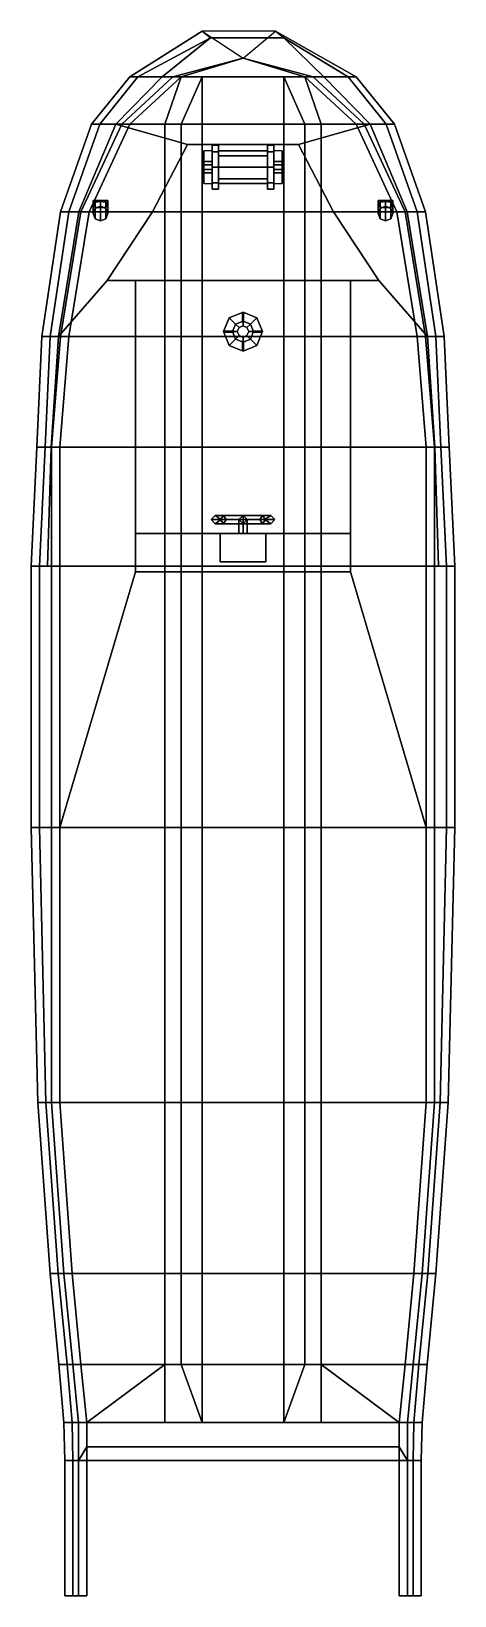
# Model space of a CAD drawing. Extents: x -2.6 to 2.6, y -9.5 to 9.8.
import ezdxf

# ---------------------------------------------------------------- set-up
doc = ezdxf.new("R2010")
doc.units = 0
doc.layers.get('0').update_dxf_attribs({"linetype": 'CONTINUOUS'})
doc.layers.add('SIDES', color=3, linetype='CONTINUOUS')

msp = doc.modelspace()

# ---------------------------------------------------------------- linework, layer by layer
for points in [[(0, 9.44, 0.67), (-0.76, 9.21), (-0.76, 9.21), (-0.86, 9.21, 0.66)], [(0, 9.44, 0.67), (0.76, 9.21), (-0.76, 9.21), (0, 9.44, 0.67)], [(0.76, 9.21), (0.76, 9.21), (0, 9.44, 0.67), (0.86, 9.21, 0.66)], [(-0.76, 9.21), (-1.39, 8.63), (-1.49, 8.63, 0.63), (-0.86, 9.21, 0.66)], [(-0.96, 8.63, -0.29), (-1.39, 8.63), (-0.76, 9.21)], [(-0.96, 8.63, -0.29), (-0.76, 9.21), (-0.5, 9.21), (-0.76, 8.63, -0.29)], [(-0.5, 9.21), (-0.5, 8.63), (-0.76, 8.63, -0.29), (-0.5, 9.21)], [(-0.5, 9.21), (0.5, 9.21), (0.5, 8.63), (-0.5, 8.63)], [(0.76, 8.63, -0.29), (0.5, 8.63), (0.5, 9.21)], [(0.76, 8.63, -0.29), (0.5, 9.21), (0.76, 9.21), (0.96, 8.63, -0.29)], [(1.49, 8.63, 0.63), (1.39, 8.63), (0.76, 9.21), (0.86, 9.21, 0.66)], [(0.76, 9.21), (1.39, 8.63), (0.96, 8.63, -0.29), (0.76, 9.21)], [(-1.49, 8.63, 0.63), (-1.39, 8.63), (-1.89, 7.55), (-1.99, 7.55, 0.59)], [(-1.89, 7.55), (-1.39, 8.63), (-0.96, 8.63, -0.29), (-0.96, 7.55, -0.59)], [(-0.96, 7.55, -0.59), (-0.96, 8.63, -0.29), (-0.76, 8.63, -0.29), (-0.76, 7.55, -0.59)], [(-0.76, 8.63, -0.29), (-0.5, 8.63), (-0.5, 7.55), (-0.76, 7.55, -0.59)], [(-0.5, 8.63), (0.5, 8.63), (0.5, 7.55), (-0.5, 7.55)], [(0.5, 7.55), (0.5, 8.63), (0.76, 8.63, -0.29), (0.76, 7.55, -0.59)], [(0.76, 7.55, -0.59), (0.76, 8.63, -0.29), (0.96, 8.63, -0.29), (0.96, 7.55, -0.59)], [(0.96, 8.63, -0.29), (1.39, 8.63), (1.89, 7.55), (0.96, 7.55, -0.59)], [(1.89, 7.55), (1.39, 8.63), (1.49, 8.63, 0.63), (1.99, 7.55, 0.59)], [(1.11, 7.55, 0.59), (0.68, 8.38, 0.62), (-0.68, 8.38, 0.62), (-1.11, 7.55, 0.59)], [(-0.38, 8.17, 1.54), (-0.38, 8.3, 0.6), (-0.48, 8.3, 0.6), (-0.48, 8.17, 1.54)], [(-0.48, 8.3, 0.6), (-0.48, 7.9, 0.6), (-0.48, 8.03, 1.54), (-0.48, 8.17, 1.54)], [(-0.3, 8.291, 1.731), (-0.3, 8.37, 1.54), (-0.38, 8.37, 1.54), (-0.38, 8.291, 1.731)], [(-0.3, 8.37, 1.54), (-0.3, 8.291, 1.349), (-0.38, 8.291, 1.349), (-0.38, 8.37, 1.54)], [(-0.38, 8.1, 1.81), (-0.38, 8.291, 1.731), (-0.38, 8.37, 1.54), (-0.38, 7.909, 1.731)], [(-0.38, 7.909, 1.731), (-0.38, 8.37, 1.54), (-0.38, 8.291, 1.349), (-0.38, 7.83, 1.54)], [(-0.38, 8.03, 1.54), (-0.38, 7.9, 0.6), (-0.38, 8.3, 0.6), (-0.38, 8.17, 1.54)], [(-0.3, 8.1, 1.81), (-0.3, 8.291, 1.731), (-0.38, 8.291, 1.731), (-0.38, 8.1, 1.81)], [(-0.3, 8.291, 1.349), (-0.3, 8.1, 1.27), (-0.38, 8.1, 1.27), (-0.38, 8.291, 1.349)], [(-0.38, 7.83, 1.54), (-0.38, 8.291, 1.349), (-0.38, 8.1, 1.27), (-0.38, 7.909, 1.349)], [(-0.3, 8.241, 1.681), (-0.3, 8.3, 1.54), (-0.3, 8.37, 1.54), (-0.3, 8.291, 1.731)], [(-0.3, 8.3, 1.54), (-0.3, 8.241, 1.399), (-0.3, 8.291, 1.349), (-0.3, 8.37, 1.54)], [(0.3, 8.241, 1.681), (0.3, 8.3, 1.54), (-0.3, 8.3, 1.54), (-0.3, 8.241, 1.681)], [(0.3, 8.3, 1.54), (0.3, 8.241, 1.399), (-0.3, 8.241, 1.399), (-0.3, 8.3, 1.54)], [(-0.3, 8.1, 1.74), (-0.3, 8.241, 1.681), (-0.3, 8.291, 1.731), (-0.3, 8.1, 1.81)], [(-0.3, 8.241, 1.399), (-0.3, 8.1, 1.34), (-0.3, 8.1, 1.27), (-0.3, 8.291, 1.349)], [(0.38, 8.291, 1.731), (0.38, 8.37, 1.54), (0.3, 8.37, 1.54), (0.3, 8.291, 1.731)], [(0.38, 8.37, 1.54), (0.38, 8.291, 1.349), (0.3, 8.291, 1.349), (0.3, 8.37, 1.54)], [(0.3, 8.241, 1.399), (0.3, 8.3, 1.54), (0.3, 8.37, 1.54), (0.3, 8.291, 1.349)], [(0.3, 8.3, 1.54), (0.3, 8.241, 1.681), (0.3, 8.291, 1.731), (0.3, 8.37, 1.54)], [(0.38, 8.1, 1.81), (0.38, 8.291, 1.731), (0.3, 8.291, 1.731), (0.3, 8.1, 1.81)], [(0.38, 8.291, 1.349), (0.38, 8.1, 1.27), (0.3, 8.1, 1.27), (0.3, 8.291, 1.349)], [(0.3, 8.1, 1.34), (0.3, 8.241, 1.399), (0.3, 8.291, 1.349), (0.3, 8.1, 1.27)], [(0.3, 8.241, 1.681), (0.3, 8.1, 1.74), (0.3, 8.1, 1.81), (0.3, 8.291, 1.731)], [(0.38, 7.909, 1.349), (0.38, 8.37, 1.54), (0.38, 8.291, 1.731), (0.38, 7.83, 1.54)], [(0.38, 8.1, 1.27), (0.38, 8.291, 1.349), (0.38, 8.37, 1.54), (0.38, 7.909, 1.349)], [(0.38, 8.3, 0.6), (0.38, 7.9, 0.6), (0.38, 8.03, 1.54), (0.38, 8.17, 1.54)], [(0.48, 8.17, 1.54), (0.48, 8.3, 0.6), (0.38, 8.3, 0.6), (0.38, 8.17, 1.54)], [(0.38, 7.83, 1.54), (0.38, 8.291, 1.731), (0.38, 8.1, 1.81), (0.38, 7.909, 1.731)], [(0.48, 8.03, 1.54), (0.48, 7.9, 0.6), (0.48, 8.3, 0.6), (0.48, 8.17, 1.54)], [(-0.48, 8.17, 1.54), (-0.48, 8.13, 1.64), (-0.38, 8.13, 1.64), (-0.38, 8.17, 1.54)], [(-0.48, 8.07, 1.64), (-0.48, 8.13, 1.64), (-0.48, 8.17, 1.54), (-0.48, 8.03, 1.54)], [(-0.38, 8.07, 1.64), (-0.38, 8.13, 1.64), (-0.48, 8.13, 1.64), (-0.48, 8.07, 1.64)], [(-0.3, 7.909, 1.731), (-0.3, 8.1, 1.81), (-0.38, 8.1, 1.81), (-0.38, 7.909, 1.731)], [(-0.3, 8.1, 1.27), (-0.3, 7.909, 1.349), (-0.38, 7.909, 1.349), (-0.38, 8.1, 1.27)], [(0.3, 8.1, 1.74), (0.3, 8.241, 1.681), (-0.3, 8.241, 1.681), (-0.3, 8.1, 1.74)], [(0.3, 8.241, 1.399), (0.3, 8.1, 1.34), (-0.3, 8.1, 1.34), (-0.3, 8.241, 1.399)], [(0.3, 7.959, 1.681), (0.3, 8.1, 1.74), (-0.3, 8.1, 1.74), (-0.3, 7.959, 1.681)], [(0.3, 8.1, 1.34), (0.3, 7.959, 1.399), (-0.3, 7.959, 1.399), (-0.3, 8.1, 1.34)], [(-0.3, 8.1, 1.34), (-0.3, 7.959, 1.399), (-0.3, 7.909, 1.349), (-0.3, 8.1, 1.27)], [(-0.3, 7.959, 1.681), (-0.3, 8.1, 1.74), (-0.3, 8.1, 1.81), (-0.3, 7.909, 1.731)], [(0.38, 7.909, 1.731), (0.38, 8.1, 1.81), (0.3, 8.1, 1.81), (0.3, 7.909, 1.731)], [(0.38, 8.1, 1.27), (0.38, 7.909, 1.349), (0.3, 7.909, 1.349), (0.3, 8.1, 1.27)], [(0.3, 7.959, 1.399), (0.3, 8.1, 1.34), (0.3, 8.1, 1.27), (0.3, 7.909, 1.349)], [(0.3, 8.1, 1.74), (0.3, 7.959, 1.681), (0.3, 7.909, 1.731), (0.3, 8.1, 1.81)], [(0.38, 8.17, 1.54), (0.38, 8.13, 1.64), (0.48, 8.13, 1.64), (0.48, 8.17, 1.54)], [(0.48, 8.07, 1.64), (0.48, 8.13, 1.64), (0.38, 8.13, 1.64), (0.38, 8.07, 1.64)], [(0.48, 8.17, 1.54), (0.48, 8.13, 1.64), (0.48, 8.07, 1.64), (0.48, 8.03, 1.54)], [(-0.38, 8.03, 1.54), (-0.38, 8.07, 1.64), (-0.48, 8.07, 1.64), (-0.48, 8.03, 1.54)], [(-0.48, 8.03, 1.54), (-0.48, 7.9, 0.6), (-0.38, 7.9, 0.6), (-0.38, 8.03, 1.54)], [(-0.3, 7.83, 1.54), (-0.3, 7.909, 1.731), (-0.38, 7.909, 1.731), (-0.38, 7.83, 1.54)], [(-0.3, 7.909, 1.349), (-0.3, 7.83, 1.54), (-0.38, 7.83, 1.54), (-0.38, 7.909, 1.349)], [(0.3, 7.9, 1.54), (0.3, 7.959, 1.681), (-0.3, 7.959, 1.681), (-0.3, 7.9, 1.54)], [(0.3, 7.959, 1.399), (0.3, 7.9, 1.54), (-0.3, 7.9, 1.54), (-0.3, 7.959, 1.399)], [(-0.3, 7.959, 1.399), (-0.3, 7.9, 1.54), (-0.3, 7.83, 1.54), (-0.3, 7.909, 1.349)], [(-0.3, 7.9, 1.54), (-0.3, 7.959, 1.681), (-0.3, 7.909, 1.731), (-0.3, 7.83, 1.54)], [(0.3, 7.9, 1.54), (0.3, 7.959, 1.399), (0.3, 7.909, 1.349), (0.3, 7.83, 1.54)], [(0.3, 7.959, 1.681), (0.3, 7.9, 1.54), (0.3, 7.83, 1.54), (0.3, 7.909, 1.731)], [(0.38, 7.83, 1.54), (0.38, 7.909, 1.731), (0.3, 7.909, 1.731), (0.3, 7.83, 1.54)], [(0.38, 7.909, 1.349), (0.38, 7.83, 1.54), (0.3, 7.83, 1.54), (0.3, 7.909, 1.349)], [(0.48, 8.03, 1.54), (0.48, 8.07, 1.64), (0.38, 8.07, 1.64), (0.38, 8.03, 1.54)], [(0.38, 8.03, 1.54), (0.38, 7.9, 0.6), (0.48, 7.9, 0.6), (0.48, 8.03, 1.54)], [(-1.814, 7.67, 1.85), (-1.84, 7.64, 1.93), (-1.84, 7.69, 1.93), (-1.814, 7.69, 1.85)], [(-1.84, 7.64, 1.93), (-1.814, 7.61, 2), (-1.814, 7.69, 2), (-1.84, 7.69, 1.93)], [(-1.84, 7.69, 1.93), (-1.686, 7.69, 2), (-1.66, 7.69, 1.93), (-1.814, 7.69, 1.85)], [(-1.814, 7.69, 2), (-1.75, 7.69, 2.04), (-1.686, 7.69, 2), (-1.84, 7.69, 1.93)], [(-1.75, 7.68, 1.82), (-1.814, 7.67, 1.85), (-1.814, 7.69, 1.85), (-1.75, 7.69, 1.82)], [(-1.814, 7.61, 2), (-1.75, 7.6, 2.04), (-1.75, 7.69, 2.04), (-1.814, 7.69, 2)], [(-1.814, 7.69, 1.85), (-1.66, 7.69, 1.93), (-1.686, 7.69, 1.85), (-1.75, 7.69, 1.82)], [(-1.686, 7.67, 1.85), (-1.75, 7.68, 1.82), (-1.75, 7.69, 1.82), (-1.686, 7.69, 1.85)], [(-1.75, 7.6, 2.04), (-1.686, 7.61, 2), (-1.686, 7.69, 2), (-1.75, 7.69, 2.04)], [(-1.66, 7.64, 1.93), (-1.686, 7.67, 1.85), (-1.686, 7.69, 1.85), (-1.66, 7.69, 1.93)], [(-1.686, 7.61, 2), (-1.66, 7.64, 1.93), (-1.66, 7.69, 1.93), (-1.686, 7.69, 2)], [(1.66, 7.64, 1.93), (1.686, 7.61, 2), (1.686, 7.69, 2), (1.66, 7.69, 1.93)], [(1.686, 7.67, 1.85), (1.66, 7.64, 1.93), (1.66, 7.69, 1.93), (1.686, 7.69, 1.85)], [(1.686, 7.69, 2), (1.75, 7.69, 2.04), (1.814, 7.69, 2), (1.66, 7.69, 1.93)], [(1.66, 7.69, 1.93), (1.814, 7.69, 2), (1.84, 7.69, 1.93), (1.686, 7.69, 1.85)], [(1.75, 7.68, 1.82), (1.686, 7.67, 1.85), (1.686, 7.69, 1.85), (1.75, 7.69, 1.82)], [(1.686, 7.61, 2), (1.75, 7.6, 2.04), (1.75, 7.69, 2.04), (1.686, 7.69, 2)], [(1.686, 7.69, 1.85), (1.84, 7.69, 1.93), (1.814, 7.69, 1.85), (1.75, 7.69, 1.82)], [(1.814, 7.67, 1.85), (1.75, 7.68, 1.82), (1.75, 7.69, 1.82), (1.814, 7.69, 1.85)], [(1.75, 7.6, 2.04), (1.814, 7.61, 2), (1.814, 7.69, 2), (1.75, 7.69, 2.04)], [(1.814, 7.61, 2), (1.84, 7.64, 1.93), (1.84, 7.69, 1.93), (1.814, 7.69, 2)], [(1.84, 7.64, 1.93), (1.814, 7.67, 1.85), (1.814, 7.69, 1.85), (1.84, 7.69, 1.93)], [(-1.89, 7.55), (-2.14, 6.02), (-2.24, 6.02, 0.55), (-1.99, 7.55, 0.59)], [(-0.96, 6.02, -0.68), (-2.14, 6.02), (-1.89, 7.55), (-0.96, 7.55, -0.59)], [(-1.814, 7.594, 1.78), (-1.84, 7.53, 1.84), (-1.84, 7.64, 1.93), (-1.814, 7.67, 1.85)], [(-1.84, 7.53, 1.84), (-1.814, 7.466, 1.9), (-1.814, 7.61, 2), (-1.84, 7.64, 1.93)], [(-1.814, 7.594, 1), (-1.84, 7.53, 1), (-1.84, 7.53, 1.84), (-1.814, 7.594, 1.78)], [(-1.84, 7.53, 1), (-1.814, 7.466, 1), (-1.814, 7.466, 1.9), (-1.84, 7.53, 1.84)], [(-1.75, 7.62, 1.75), (-1.814, 7.594, 1.78), (-1.814, 7.67, 1.85), (-1.75, 7.68, 1.82)], [(-1.75, 7.62, 1), (-1.814, 7.594, 1), (-1.814, 7.594, 1.78), (-1.75, 7.62, 1.75)], [(-1.814, 7.466, 1.9), (-1.75, 7.44, 1.92), (-1.75, 7.6, 2.04), (-1.814, 7.61, 2)], [(-1.686, 7.594, 1.78), (-1.75, 7.62, 1.75), (-1.75, 7.68, 1.82), (-1.686, 7.67, 1.85)], [(-1.686, 7.594, 1), (-1.75, 7.62, 1), (-1.75, 7.62, 1.75), (-1.686, 7.594, 1.78)], [(-1.75, 7.44, 1.92), (-1.686, 7.466, 1.9), (-1.686, 7.61, 2), (-1.75, 7.6, 2.04)], [(-1.66, 7.53, 1.84), (-1.686, 7.594, 1.78), (-1.686, 7.67, 1.85), (-1.66, 7.64, 1.93)], [(-1.686, 7.466, 1.9), (-1.66, 7.53, 1.84), (-1.66, 7.64, 1.93), (-1.686, 7.61, 2)], [(-1.66, 7.53, 1), (-1.686, 7.594, 1), (-1.686, 7.594, 1.78), (-1.66, 7.53, 1.84)], [(-1.686, 7.466, 1), (-1.66, 7.53, 1), (-1.66, 7.53, 1.84), (-1.686, 7.466, 1.9)], [(1.67, 6.71, 0.55), (1.11, 7.55, 0.59), (-1.11, 7.55, 0.59), (-1.67, 6.71, 0.55)], [(-0.76, 7.55, -0.59), (-0.76, 6.02, -0.68), (-0.96, 6.02, -0.68), (-0.96, 7.55, -0.59)], [(-0.5, 7.55), (-0.5, 6.02), (-0.76, 6.02, -0.68), (-0.76, 7.55, -0.59)], [(-0.5, 7.55), (0.5, 7.55), (0.5, 6.02), (-0.5, 6.02)], [(0.76, 6.02, -0.68), (0.5, 6.02), (0.5, 7.55), (0.76, 7.55, -0.59)], [(0.96, 7.55, -0.59), (0.96, 6.02, -0.68), (0.76, 6.02, -0.68), (0.76, 7.55, -0.59)], [(1.89, 7.55), (2.14, 6.02), (0.96, 6.02, -0.68), (0.96, 7.55, -0.59)], [(1.686, 7.594, 1.78), (1.66, 7.53, 1.84), (1.66, 7.64, 1.93), (1.686, 7.67, 1.85)], [(1.66, 7.53, 1.84), (1.686, 7.466, 1.9), (1.686, 7.61, 2), (1.66, 7.64, 1.93)], [(1.686, 7.594, 1), (1.66, 7.53, 1), (1.66, 7.53, 1.84), (1.686, 7.594, 1.78)], [(1.66, 7.53, 1), (1.686, 7.466, 1), (1.686, 7.466, 1.9), (1.66, 7.53, 1.84)], [(1.75, 7.62, 1.75), (1.686, 7.594, 1.78), (1.686, 7.67, 1.85), (1.75, 7.68, 1.82)], [(1.75, 7.62, 1), (1.686, 7.594, 1), (1.686, 7.594, 1.78), (1.75, 7.62, 1.75)], [(1.686, 7.466, 1.9), (1.75, 7.44, 1.92), (1.75, 7.6, 2.04), (1.686, 7.61, 2)], [(1.814, 7.594, 1.78), (1.75, 7.62, 1.75), (1.75, 7.68, 1.82), (1.814, 7.67, 1.85)], [(1.814, 7.594, 1), (1.75, 7.62, 1), (1.75, 7.62, 1.75), (1.814, 7.594, 1.78)], [(1.75, 7.44, 1.92), (1.814, 7.466, 1.9), (1.814, 7.61, 2), (1.75, 7.6, 2.04)], [(1.84, 7.53, 1.84), (1.814, 7.594, 1.78), (1.814, 7.67, 1.85), (1.84, 7.64, 1.93)], [(1.814, 7.466, 1.9), (1.84, 7.53, 1.84), (1.84, 7.64, 1.93), (1.814, 7.61, 2)], [(1.84, 7.53, 1), (1.814, 7.594, 1), (1.814, 7.594, 1.78), (1.84, 7.53, 1.84)], [(1.814, 7.466, 1), (1.84, 7.53, 1), (1.84, 7.53, 1.84), (1.814, 7.466, 1.9)], [(2.24, 6.02, 0.55), (2.14, 6.02), (1.89, 7.55), (1.99, 7.55, 0.59)], [(-1.814, 7.466, 1), (-1.75, 7.44, 1), (-1.75, 7.44, 1.92), (-1.814, 7.466, 1.9)], [(-1.75, 7.44, 1), (-1.686, 7.466, 1), (-1.686, 7.466, 1.9), (-1.75, 7.44, 1.92)], [(1.686, 7.466, 1), (1.75, 7.44, 1), (1.75, 7.44, 1.92), (1.686, 7.466, 1.9)], [(1.75, 7.44, 1), (1.814, 7.466, 1), (1.814, 7.466, 1.9), (1.75, 7.44, 1.92)], [(1.32, 6.02, 0.55), (1.32, 6.71, 0.55), (-1.32, 6.71, 0.55), (-1.32, 6.02, 0.55)], [(-0.17, 6.25, 0.56), (-0.24, 6.08, 0.56), (-0.13, 6.08, 0.56), (-0.092, 6.172, 0.56)], [(-0.17, 6.25, 0.54), (-0.24, 6.08, 0.54), (-0.24, 6.08, 0.56), (-0.17, 6.25, 0.56)], [(0, 6.32, 0.56), (-0.17, 6.25, 0.56), (-0.092, 6.172, 0.56), (0, 6.21, 0.56)], [(0, 6.32, 0.54), (-0.17, 6.25, 0.54), (-0.17, 6.25, 0.56), (0, 6.32, 0.56)], [(-0.092, 6.172, 0.56), (-0.13, 6.08, 0.56), (-0.07, 6.08, 0.96), (-0.049, 6.129, 0.96)], [(0, 6.21, 0.56), (-0.092, 6.172, 0.56), (-0.049, 6.129, 0.96), (0, 6.15, 0.96)], [(-0.005, 6.192, 0.678), (-0.005, 6.31, 0.56), (-0.005, 6.21, 0.56), (-0.005, 6.192, 0.678)], [(0.17, 6.25, 0.56), (0, 6.32, 0.56), (0, 6.21, 0.56), (0.092, 6.172, 0.56)], [(0.17, 6.25, 0.54), (0, 6.32, 0.54), (0, 6.32, 0.56), (0.17, 6.25, 0.56)], [(0.092, 6.172, 0.56), (0, 6.21, 0.56), (0, 6.15, 0.96), (0.049, 6.129, 0.96)], [(0.005, 6.192, 0.678), (0.005, 6.31, 0.56), (0.005, 6.21, 0.56), (0.005, 6.192, 0.678)], [(0.13, 6.08, 0.56), (0.092, 6.172, 0.56), (0.049, 6.129, 0.96), (0.07, 6.08, 0.96)], [(0.24, 6.08, 0.56), (0.17, 6.25, 0.56), (0.092, 6.172, 0.56), (0.13, 6.08, 0.56)], [(0.24, 6.08, 0.54), (0.17, 6.25, 0.54), (0.17, 6.25, 0.56), (0.24, 6.08, 0.56)], [(-2.24, 6.02, 0.55), (-2.14, 6.02), (-2.25, 4.66), (-2.35, 4.66, 0.51)], [(-2.25, 4.66), (-2.14, 6.02), (-0.96, 6.02, -0.68), (-0.96, 4.66, -0.7)], [(1.32, 4.66, 0.51), (1.32, 6.02, 0.55), (-1.32, 6.02, 0.55), (-1.32, 4.66, 0.51)], [(-0.96, 4.66, -0.7), (-0.96, 6.02, -0.68), (-0.76, 6.02, -0.68), (-0.76, 4.66, -0.7)], [(-0.76, 6.02, -0.68), (-0.5, 6.02), (-0.5, 4.66), (-0.76, 4.66, -0.7)], [(-0.5, 6.02), (0.5, 6.02), (0.5, 4.66), (-0.5, 4.66)], [(-0.24, 6.08, 0.56), (-0.17, 5.91, 0.56), (-0.092, 5.988, 0.56), (-0.13, 6.08, 0.56)], [(-0.24, 6.08, 0.54), (-0.17, 5.91, 0.54), (-0.17, 5.91, 0.56), (-0.24, 6.08, 0.56)], [(-0.112, 6.085, 0.678), (-0.23, 6.085, 0.56), (-0.13, 6.085, 0.56), (-0.112, 6.085, 0.678)], [(-0.112, 6.075, 0.678), (-0.23, 6.075, 0.56), (-0.13, 6.075, 0.56), (-0.112, 6.075, 0.678)], [(-0.17, 5.91, 0.56), (0, 5.84, 0.56), (0, 5.95, 0.56), (-0.092, 5.988, 0.56)], [(-0.13, 6.08, 0.56), (-0.092, 5.988, 0.56), (-0.049, 6.031, 0.96), (-0.07, 6.08, 0.96)], [(-0.092, 5.988, 0.56), (0, 5.95, 0.56), (0, 6.01, 0.96), (-0.049, 6.031, 0.96)], [(-0.049, 6.129, 0.96), (-0.07, 6.08, 0.96), (-0.07, 6.08, 1.06), (-0.049, 6.129, 1.06)], [(-0.07, 6.08, 0.96), (-0.049, 6.031, 0.96), (-0.049, 6.031, 1.06), (-0.07, 6.08, 1.06)], [(0, 6.15, 0.96), (-0.049, 6.129, 0.96), (-0.049, 6.129, 1.06), (0, 6.15, 1.06)], [(-0.049, 6.031, 0.96), (0, 6.01, 0.96), (0, 6.01, 1.06), (-0.049, 6.031, 1.06)], [(-0.005, 5.968, 0.678), (-0.005, 5.85, 0.56), (-0.005, 5.95, 0.56), (-0.005, 5.968, 0.678)], [(0.049, 6.129, 0.96), (0, 6.15, 0.96), (0, 6.15, 1.06), (0.049, 6.129, 1.06)], [(0, 5.95, 0.56), (0.092, 5.988, 0.56), (0.049, 6.031, 0.96), (0, 6.01, 0.96)], [(0, 6.01, 0.96), (0.049, 6.031, 0.96), (0.049, 6.031, 1.06), (0, 6.01, 1.06)], [(0, 5.84, 0.56), (0.17, 5.91, 0.56), (0.092, 5.988, 0.56), (0, 5.95, 0.56)], [(0.005, 5.968, 0.678), (0.005, 5.85, 0.56), (0.005, 5.95, 0.56), (0.005, 5.968, 0.678)], [(0.07, 6.08, 0.96), (0.049, 6.129, 0.96), (0.049, 6.129, 1.06), (0.07, 6.08, 1.06)], [(0.092, 5.988, 0.56), (0.13, 6.08, 0.56), (0.07, 6.08, 0.96), (0.049, 6.031, 0.96)], [(0.049, 6.031, 0.96), (0.07, 6.08, 0.96), (0.07, 6.08, 1.06), (0.049, 6.031, 1.06)], [(0.17, 5.91, 0.56), (0.24, 6.08, 0.56), (0.13, 6.08, 0.56), (0.092, 5.988, 0.56)], [(0.112, 6.085, 0.678), (0.23, 6.085, 0.56), (0.13, 6.085, 0.56), (0.112, 6.085, 0.678)], [(0.112, 6.075, 0.678), (0.23, 6.075, 0.56), (0.13, 6.075, 0.56), (0.112, 6.075, 0.678)], [(0.17, 5.91, 0.54), (0.24, 6.08, 0.54), (0.24, 6.08, 0.56), (0.17, 5.91, 0.56)], [(0.5, 4.66), (0.5, 6.02), (0.76, 6.02, -0.68), (0.76, 4.66, -0.7)], [(0.76, 4.66, -0.7), (0.76, 6.02, -0.68), (0.96, 6.02, -0.68), (0.96, 4.66, -0.7)], [(0.96, 6.02, -0.68), (2.14, 6.02), (2.25, 4.66), (0.96, 4.66, -0.7)], [(2.25, 4.66), (2.14, 6.02), (2.24, 6.02, 0.55), (2.35, 4.66, 0.51)], [(-0.17, 5.91, 0.54), (0, 5.84, 0.54), (0, 5.84, 0.56), (-0.17, 5.91, 0.56)], [(0, 5.84, 0.54), (0.17, 5.91, 0.54), (0.17, 5.91, 0.56), (0, 5.84, 0.56)], [(-2.25, 4.66), (-2.25, 3.2), (-2.35, 3.2, 0.45), (-2.35, 4.66, 0.51)], [(-0.96, 3.2, -0.7), (-2.25, 3.2), (-2.25, 4.66), (-0.96, 4.66, -0.7)], [(-1.32, 4.66, 0.51), (-1.32, 3.6, 0.466), (1.32, 3.6, 0.466), (1.32, 4.66, 0.51)], [(-0.76, 4.66, -0.7), (-0.76, 3.2, -0.7), (-0.96, 3.2, -0.7), (-0.96, 4.66, -0.7)], [(-0.5, 4.66), (-0.5, 3.2), (-0.76, 3.2, -0.7), (-0.76, 4.66, -0.7)], [(-0.5, 4.66), (0.5, 4.66), (0.5, 3.2), (-0.5, 3.2)], [(0.76, 3.2, -0.7), (0.5, 3.2), (0.5, 4.66), (0.76, 4.66, -0.7)], [(0.96, 4.66, -0.7), (0.96, 3.2, -0.7), (0.76, 3.2, -0.7), (0.76, 4.66, -0.7)], [(2.25, 4.66), (2.25, 3.2), (0.96, 3.2, -0.7), (0.96, 4.66, -0.7)], [(2.35, 3.2, 0.45), (2.25, 3.2), (2.25, 4.66), (2.35, 4.66, 0.51)], [(-0.24, 3.82, 1.79), (-0.276, 3.77, 1.754), (-0.39, 3.77, 2.03), (-0.34, 3.82, 2.03)], [(-0.34, 3.82, 2.03), (-0.39, 3.77, 2.03), (-0.276, 3.77, 2.306), (-0.24, 3.82, 2.27)], [(-0.276, 3.77, 1.754), (-0.24, 3.72, 1.79), (-0.34, 3.72, 2.03), (-0.39, 3.77, 2.03)], [(-0.39, 3.77, 2.03), (-0.34, 3.72, 2.03), (-0.24, 3.72, 2.27), (-0.276, 3.77, 2.306)], [(-0.205, 3.77, 1.825), (-0.24, 3.82, 1.79), (-0.34, 3.82, 2.03), (-0.269, 3.77, 1.98)], [(-0.269, 3.77, 2.08), (-0.34, 3.82, 2.03), (-0.24, 3.82, 2.27), (-0.205, 3.77, 2.235)], [(0.269, 3.77, 2.08), (0.34, 3.82, 2.03), (-0.34, 3.82, 2.03), (-0.269, 3.77, 2.08)], [(0.34, 3.82, 2.03), (0.269, 3.77, 1.98), (-0.269, 3.77, 1.98), (-0.34, 3.82, 2.03)], [(-0.24, 3.72, 1.79), (-0.205, 3.77, 1.825), (-0.269, 3.77, 1.98), (-0.34, 3.72, 2.03)], [(-0.34, 3.72, 2.03), (-0.269, 3.77, 2.08), (-0.205, 3.77, 2.235), (-0.24, 3.72, 2.27)], [(0.269, 3.77, 1.98), (0.34, 3.72, 2.03), (-0.34, 3.72, 2.03), (-0.269, 3.77, 1.98)], [(0.34, 3.72, 2.03), (0.269, 3.77, 2.08), (-0.269, 3.77, 2.08), (-0.34, 3.72, 2.03)], [(0, 3.82, 1.69), (0, 3.77, 1.64), (-0.276, 3.77, 1.754), (-0.24, 3.82, 1.79)], [(-0.24, 3.82, 2.27), (-0.276, 3.77, 2.306), (0, 3.77, 2.42), (0, 3.82, 2.37)], [(0, 3.77, 1.64), (0, 3.72, 1.69), (-0.24, 3.72, 1.79), (-0.276, 3.77, 1.754)], [(-0.276, 3.77, 2.306), (-0.24, 3.72, 2.27), (0, 3.72, 2.37), (0, 3.77, 2.42)], [(-0.05, 3.77, 1.761), (0, 3.82, 1.69), (-0.24, 3.82, 1.79), (-0.205, 3.77, 1.825)], [(-0.205, 3.77, 2.235), (-0.24, 3.82, 2.27), (0, 3.82, 2.37), (-0.05, 3.77, 2.299)], [(0, 3.72, 1.69), (-0.05, 3.77, 1.761), (-0.205, 3.77, 1.825), (-0.24, 3.72, 1.79)], [(-0.24, 3.72, 2.27), (-0.205, 3.77, 2.235), (-0.05, 3.77, 2.299), (0, 3.72, 2.37)], [(0, 3.82, 1.69), (-0.05, 3.77, 1.761), (-0.05, 3.77, 2.299), (0, 3.82, 2.37)], [(-0.05, 3.77, 1.761), (0, 3.72, 1.69), (0, 3.72, 2.37), (-0.05, 3.77, 2.299)], [(0, 3.77, 2.08), (-0.05, 3.77, 2.03), (-0.05, 3.6, 2.03), (0, 3.6, 2.08)], [(-0.05, 3.77, 2.03), (0, 3.77, 1.98), (0, 3.6, 1.98), (-0.05, 3.6, 2.03)], [(0.205, 3.77, 1.825), (0.24, 3.82, 1.79), (0, 3.82, 1.69), (0.05, 3.77, 1.761)], [(0.24, 3.82, 1.79), (0.276, 3.77, 1.754), (0, 3.77, 1.64), (0, 3.82, 1.69)], [(0.05, 3.77, 2.299), (0, 3.82, 2.37), (0.24, 3.82, 2.27), (0.205, 3.77, 2.235)], [(0, 3.82, 2.37), (0, 3.77, 2.42), (0.276, 3.77, 2.306), (0.24, 3.82, 2.27)], [(0.05, 3.77, 1.761), (0, 3.82, 1.69), (0, 3.82, 2.37), (0.05, 3.77, 2.299)], [(0.276, 3.77, 1.754), (0.24, 3.72, 1.79), (0, 3.72, 1.69), (0, 3.77, 1.64)], [(0.24, 3.72, 1.79), (0.205, 3.77, 1.825), (0.05, 3.77, 1.761), (0, 3.72, 1.69)], [(0, 3.77, 2.42), (0, 3.72, 2.37), (0.24, 3.72, 2.27), (0.276, 3.77, 2.306)], [(0, 3.72, 2.37), (0.05, 3.77, 2.299), (0.205, 3.77, 2.235), (0.24, 3.72, 2.27)], [(0, 3.72, 1.69), (0.05, 3.77, 1.761), (0.05, 3.77, 2.299), (0, 3.72, 2.37)], [(0.05, 3.77, 2.03), (0, 3.77, 2.08), (0, 3.6, 2.08), (0.05, 3.6, 2.03)], [(0, 3.77, 1.98), (0.05, 3.77, 2.03), (0.05, 3.6, 2.03), (0, 3.6, 1.98)], [(0.269, 3.77, 1.98), (0.34, 3.82, 2.03), (0.24, 3.82, 1.79), (0.205, 3.77, 1.825)], [(0.205, 3.77, 2.235), (0.24, 3.82, 2.27), (0.34, 3.82, 2.03), (0.269, 3.77, 2.08)], [(0.34, 3.72, 2.03), (0.269, 3.77, 1.98), (0.205, 3.77, 1.825), (0.24, 3.72, 1.79)], [(0.24, 3.72, 2.27), (0.205, 3.77, 2.235), (0.269, 3.77, 2.08), (0.34, 3.72, 2.03)], [(0.34, 3.82, 2.03), (0.39, 3.77, 2.03), (0.276, 3.77, 1.754), (0.24, 3.82, 1.79)], [(0.24, 3.82, 2.27), (0.276, 3.77, 2.306), (0.39, 3.77, 2.03), (0.34, 3.82, 2.03)], [(0.39, 3.77, 2.03), (0.34, 3.72, 2.03), (0.24, 3.72, 1.79), (0.276, 3.77, 1.754)], [(0.276, 3.77, 2.306), (0.24, 3.72, 2.27), (0.34, 3.72, 2.03), (0.39, 3.77, 2.03)], [(-1.32, 3.6, 1.83), (-1.32, 3.13, 1.83), (1.32, 3.13, 1.83), (1.32, 3.6, 1.83)], [(1.32, 3.6, 1.83), (1.32, 3.6, 0.466), (-1.32, 3.6, 0.466), (-1.32, 3.6, 1.83)], [(-1.32, 3.6, 1), (-1.32, 3.2, 1), (-1.32, 3.13, 1.83), (-1.32, 3.6, 1.83)], [(-0.28, 3.6, 1.83), (-0.28, 3.25, 1.83), (-0.28, 3.25, 2.15), (-0.28, 3.6, 2.15)], [(0.28, 3.6, 2.15), (0.28, 3.6, 1.83), (-0.28, 3.6, 1.83), (-0.28, 3.6, 2.15)], [(-0.28, 3.6, 2.15), (-0.28, 3.25, 2.15), (0.28, 3.25, 2.15), (0.28, 3.6, 2.15)], [(0.28, 3.25, 2.15), (0.28, 3.25, 1.83), (0.28, 3.6, 1.83), (0.28, 3.6, 2.15)], [(1.32, 3.13, 1.83), (1.32, 3.2, 1), (1.32, 3.6, 1), (1.32, 3.6, 1.83)], [(-2.25, 3.2), (-2.25, -0.01), (-2.35, -0.01, 0.45), (-2.35, 3.2, 0.45)], [(-0.96, -0.01, -0.7), (-2.25, -0.01), (-2.25, 3.2), (-0.96, 3.2, -0.7)], [(-2.25, 3.2, 0.45), (-2.25, -0.01, 0.45), (-1.32, 3.13, 0.45), (-1.32, 3.2, 0.45)], [(-1.32, 3.13, 0.45), (-2.25, -0.01, 0.45), (2.25, -0.01, 0.45), (1.32, 3.13, 0.45)], [(-1.32, 3.2, 0.45), (-1.32, 3.13, 0.45), (-1.32, 3.13, 1.83), (-1.32, 3.2, 1)], [(-1.32, 3.13, 1.83), (-1.32, 3.13, 0.45), (1.32, 3.13, 0.45), (1.32, 3.13, 1.83)], [(-0.76, 3.2, -0.7), (-0.76, -0.01, -0.7), (-0.96, -0.01, -0.7), (-0.96, 3.2, -0.7)], [(-0.5, 3.2), (-0.5, -0.01), (-0.76, -0.01, -0.7), (-0.76, 3.2, -0.7)], [(-0.5, 3.2), (0.5, 3.2), (0.5, -0.01), (-0.5, -0.01)], [(-0.28, 3.25, 2.15), (-0.28, 3.25, 1.83), (0.28, 3.25, 1.83), (0.28, 3.25, 2.15)], [(0.76, -0.01, -0.7), (0.5, -0.01), (0.5, 3.2), (0.76, 3.2, -0.7)], [(0.96, 3.2, -0.7), (0.96, -0.01, -0.7), (0.76, -0.01, -0.7), (0.76, 3.2, -0.7)], [(2.25, 3.2), (2.25, -0.01), (0.96, -0.01, -0.7), (0.96, 3.2, -0.7)], [(1.32, 3.13, 1.83), (1.32, 3.13, 0.45), (1.32, 3.2, 0.45), (1.32, 3.2, 1)], [(1.32, 3.2, 0.45), (1.32, 3.13, 0.45), (2.25, -0.01, 0.45), (2.25, 3.2, 0.45)], [(2.35, -0.01, 0.45), (2.25, -0.01), (2.25, 3.2), (2.35, 3.2, 0.45)], [(-2.25, -0.01), (-2.25, -3.39), (-2.35, -3.39, 0.63), (-2.35, -0.01, 0.45)], [(-2.25, -0.01, 0.45), (-2.25, -3.39, 0.63), (2.25, -3.39, 0.63), (2.25, -0.01, 0.45)], [(-0.96, -3.39, -0.7), (-2.25, -3.39), (-2.25, -0.01), (-0.96, -0.01, -0.7)], [(-0.76, -0.01, -0.7), (-0.76, -3.39, -0.7), (-0.96, -3.39, -0.7), (-0.96, -0.01, -0.7)], [(-0.5, -0.01), (-0.5, -3.39), (-0.76, -3.39, -0.7), (-0.76, -0.01, -0.7)], [(-0.5, -0.01), (0.5, -0.01), (0.5, -3.39), (-0.5, -3.39)], [(0.76, -3.39, -0.7), (0.5, -3.39), (0.5, -0.01), (0.76, -0.01, -0.7)], [(0.96, -0.01, -0.7), (0.96, -3.39, -0.7), (0.76, -3.39, -0.7), (0.76, -0.01, -0.7)], [(2.25, -0.01), (2.25, -3.39), (0.96, -3.39, -0.7), (0.96, -0.01, -0.7)], [(2.35, -3.39, 0.63), (2.25, -3.39), (2.25, -0.01), (2.35, -0.01, 0.45)], [(-2.25, -3.39), (-2.1, -5.49), (-2.2, -5.49, 0.69), (-2.35, -3.39, 0.63)], [(-2.25, -3.39, 0.63), (-2.1, -5.49, 0.69), (2.1, -5.49, 0.69), (2.25, -3.39, 0.63)], [(-0.96, -5.49, -0.61), (-2.1, -5.49), (-2.25, -3.39), (-0.96, -3.39, -0.7)], [(-0.76, -3.39, -0.7), (-0.76, -5.49, -0.61), (-0.96, -5.49, -0.61), (-0.96, -3.39, -0.7)], [(-0.5, -3.39), (-0.5, -5.49), (-0.76, -5.49, -0.61), (-0.76, -3.39, -0.7)], [(-0.5, -3.39), (0.5, -3.39), (0.5, -5.49), (-0.5, -5.49)], [(0.76, -5.49, -0.61), (0.5, -5.49), (0.5, -3.39), (0.76, -3.39, -0.7)], [(0.96, -3.39, -0.7), (0.96, -5.49, -0.61), (0.76, -5.49, -0.61), (0.76, -3.39, -0.7)], [(2.25, -3.39), (2.1, -5.49), (0.96, -5.49, -0.61), (0.96, -3.39, -0.7)], [(2.2, -5.49, 0.69), (2.1, -5.49), (2.25, -3.39), (2.35, -3.39, 0.63)], [(-2.2, -5.49, 0.69), (-2.1, -5.49), (-1.99, -6.61), (-2.09, -6.61, 0.69)], [(1.99, -6.61, 0.69), (2.1, -5.49, 0.69), (-2.1, -5.49, 0.69), (-1.99, -6.61, 0.69)], [(-1.99, -6.61), (-2.1, -5.49), (-0.96, -5.49, -0.61), (-0.96, -6.61, -0.36)], [(-0.96, -6.61, -0.36), (-0.96, -5.49, -0.61), (-0.76, -5.49, -0.61), (-0.76, -6.61, -0.36)], [(-0.76, -5.49, -0.61), (-0.5, -5.49), (-0.5, -6.61), (-0.76, -6.61, -0.36)], [(-0.5, -5.49), (0.5, -5.49), (0.5, -6.61), (-0.5, -6.61)], [(0.5, -6.61), (0.5, -5.49), (0.76, -5.49, -0.61), (0.76, -6.61, -0.36)], [(0.76, -6.61, -0.36), (0.76, -5.49, -0.61), (0.96, -5.49, -0.61), (0.96, -6.61, -0.36)], [(0.96, -5.49, -0.61), (2.1, -5.49), (1.99, -6.61), (0.96, -6.61, -0.36)], [(1.99, -6.61), (2.1, -5.49), (2.2, -5.49, 0.69), (2.09, -6.61, 0.69)], [(-1.99, -6.61), (-1.92, -7.32), (-2.02, -7.32, 0.69), (-2.09, -6.61, 0.69)], [(-1.99, -6.61, 0.69), (-1.92, -7.32, 0.69), (1.92, -7.32, 0.69), (1.99, -6.61, 0.69)], [(-1.92, -7.32), (-1.92, -7.32), (-1.99, -6.61), (-0.96, -6.61, -0.36)], [(-0.96, -7.32), (-0.96, -7.32), (-1.92, -7.32), (-0.96, -6.61, -0.36)], [(-0.76, -6.61, -0.36), (-0.5, -7.32), (-0.96, -7.32), (-0.96, -6.61, -0.36)], [(-0.5, -6.61), (-0.5, -7.32), (-0.5, -7.32), (-0.76, -6.61, -0.36)], [(-0.5, -6.61), (0.5, -6.61), (0.5, -7.32), (-0.5, -7.32)], [(0.5, -7.32), (0.5, -7.32), (0.5, -6.61), (0.76, -6.61, -0.36)], [(0.96, -6.61, -0.36), (0.96, -7.32), (0.5, -7.32), (0.76, -6.61, -0.36)], [(1.99, -6.61), (1.92, -7.32), (1.92, -7.32), (0.96, -6.61, -0.36)], [(1.92, -7.32), (0.96, -7.32), (0.96, -7.32), (0.96, -6.61, -0.36)], [(2.02, -7.32, 0.69), (1.92, -7.32), (1.99, -6.61), (2.09, -6.61, 0.69)], [(-2.02, -7.32, 0.69), (-1.92, -7.32), (-1.92, -7.62, 0.28), (-2.02, -7.79, 0.69)], [(-1.92, -7.62, 0.28), (-1.92, -7.32), (1.92, -7.32), (1.92, -7.62, 0.28)], [(1.92, -7.79, 0.69), (1.92, -7.32, 0.69), (-1.92, -7.32, 0.69), (-1.92, -7.79, 0.69)], [(1.92, -7.62, 0.28), (1.92, -7.32), (2.02, -7.32, 0.69), (2.02, -7.79, 0.69)], [(-2.02, -7.79, 0.69), (-1.92, -7.62, 0.28), (1.92, -7.62, 0.28), (2.02, -7.79, 0.69)]]:
    msp.add_3dface(points)
at = {"layer": 'SIDES'}
for points in [[(-0.5, 9.77, 1.45), (0, 9.44, 0.67), (-0.86, 9.21, 0.66), (-1.39, 9.21, 1.43)], [(-1.29, 9.21, 1.43), (-0.4, 9.69, 1.45), (-0.5, 9.77, 1.45), (-1.39, 9.21, 1.43)], [(-0.994, 9.21, 1), (-0.994, 9.21, 1), (-0.4, 9.69, 1.45), (-1.29, 9.21, 1.43)], [(-0.994, 9.21, 1), (0.994, 9.21, 1), (0.5, 9.69, 1.45), (-0.4, 9.69, 1.45)], [(-0.4, 9.69, 1.45), (0.5, 9.69, 1.45), (0.4, 9.77, 1.45), (-0.5, 9.77, 1.45)], [(1.39, 9.21, 1.43), (0.86, 9.21, 0.66), (0, 9.44, 0.67), (0.4, 9.77, 1.45)], [(0.5, 9.69, 1.45), (1.29, 9.21, 1.43), (1.39, 9.21, 1.43), (0.4, 9.77, 1.45)], [(0.994, 9.21, 1), (0.994, 9.21, 1), (1.29, 9.21, 1.43), (0.5, 9.69, 1.45)], [(-1.39, 9.21, 1.43), (-0.86, 9.21, 0.66), (-1.49, 8.63, 0.63), (-1.86, 8.63, 1.42)], [(-1.76, 8.63, 1.42), (-1.29, 9.21, 1.43), (-1.39, 9.21, 1.43), (-1.86, 8.63, 1.42)], [(-1.563, 8.63, 1), (-0.994, 9.21, 1), (-1.29, 9.21, 1.43), (-1.76, 8.63, 1.42)], [(1.563, 8.63, 1), (0.994, 9.21, 1), (-0.994, 9.21, 1), (-1.563, 8.63, 1)], [(1.86, 8.63, 1.42), (1.49, 8.63, 0.63), (0.86, 9.21, 0.66), (1.39, 9.21, 1.43)], [(0.994, 9.21, 1), (1.563, 8.63, 1), (1.76, 8.63, 1.42), (1.29, 9.21, 1.43)], [(1.29, 9.21, 1.43), (1.76, 8.63, 1.42), (1.86, 8.63, 1.42), (1.39, 9.21, 1.43)], [(-1.86, 8.63, 1.42), (-1.49, 8.63, 0.63), (-1.99, 7.55, 0.59), (-2.24, 7.55, 1.41)], [(-2.14, 7.55, 1.41), (-1.76, 8.63, 1.42), (-1.86, 8.63, 1.42), (-2.24, 7.55, 1.41)], [(-2.015, 7.55, 1), (-1.563, 8.63, 1), (-1.76, 8.63, 1.42), (-2.14, 7.55, 1.41)], [(-1.11, 7.55, 1), (-0.68, 8.38, 1), (-1.563, 8.63, 1), (-2.015, 7.55, 1)], [(0.68, 8.38, 1), (1.563, 8.63, 1), (-1.563, 8.63, 1), (-0.68, 8.38, 1)], [(2.015, 7.55, 1), (1.563, 8.63, 1), (0.68, 8.38, 1), (1.11, 7.55, 1)], [(2.24, 7.55, 1.41), (1.99, 7.55, 0.59), (1.49, 8.63, 0.63), (1.86, 8.63, 1.42)], [(1.563, 8.63, 1), (2.015, 7.55, 1), (2.14, 7.55, 1.41), (1.76, 8.63, 1.42)], [(1.76, 8.63, 1.42), (2.14, 7.55, 1.41), (2.24, 7.55, 1.41), (1.86, 8.63, 1.42)], [(-1.11, 7.55, 0.59), (-0.68, 8.38, 0.62), (-0.68, 8.38, 1), (-1.11, 7.55, 1)], [(-0.68, 8.38, 0.62), (0.68, 8.38, 0.62), (0.68, 8.38, 1), (-0.68, 8.38, 1)], [(0.68, 8.38, 0.62), (1.11, 7.55, 0.59), (1.11, 7.55, 1), (0.68, 8.38, 1)], [(-2.24, 7.55, 1.41), (-1.99, 7.55, 0.59), (-2.24, 6.02, 0.55), (-2.47, 6.02, 1.38)], [(-2.37, 6.02, 1.38), (-2.14, 7.55, 1.41), (-2.24, 7.55, 1.41), (-2.47, 6.02, 1.38)], [(-2.265, 6.02, 1), (-2.015, 7.55, 1), (-2.14, 7.55, 1.41), (-2.37, 6.02, 1.38)], [(-2.015, 7.55, 1), (-2.265, 6.02, 1), (-1.67, 6.71, 1), (-1.11, 7.55, 1)], [(-1.67, 6.71, 0.55), (-1.11, 7.55, 0.59), (-1.11, 7.55, 1), (-1.67, 6.71, 1)], [(1.11, 7.55, 1), (1.67, 6.71, 1), (2.265, 6.02, 1), (2.015, 7.55, 1)], [(1.11, 7.55, 0.59), (1.67, 6.71, 0.55), (1.67, 6.71, 1), (1.11, 7.55, 1)], [(2.47, 6.02, 1.38), (2.24, 6.02, 0.55), (1.99, 7.55, 0.59), (2.24, 7.55, 1.41)], [(2.015, 7.55, 1), (2.265, 6.02, 1), (2.37, 6.02, 1.38), (2.14, 7.55, 1.41)], [(2.14, 7.55, 1.41), (2.37, 6.02, 1.38), (2.47, 6.02, 1.38), (2.24, 7.55, 1.41)], [(-1.67, 6.71, 1), (-2.265, 6.02, 1), (-1.32, 6.02, 1), (-1.32, 6.71, 1)], [(-1.32, 6.71, 0.55), (-1.67, 6.71, 0.55), (-1.67, 6.71, 1), (-1.32, 6.71, 1)], [(-1.32, 6.02, 0.55), (-1.32, 6.71, 0.55), (-1.32, 6.71, 1), (-1.32, 6.02, 1)], [(1.32, 6.71, 1), (1.32, 6.02, 1), (2.265, 6.02, 1), (1.67, 6.71, 1)], [(1.32, 6.71, 0.55), (1.32, 6.02, 0.55), (1.32, 6.02, 1), (1.32, 6.71, 1)], [(1.67, 6.71, 0.55), (1.32, 6.71, 0.55), (1.32, 6.71, 1), (1.67, 6.71, 1)], [(-2.47, 6.02, 1.38), (-2.24, 6.02, 0.55), (-2.35, 4.66, 0.51), (-2.53, 4.66, 1.35)], [(-2.43, 4.66, 1.35), (-2.37, 6.02, 1.38), (-2.47, 6.02, 1.38), (-2.53, 4.66, 1.35)], [(-2.355, 4.66, 1), (-2.265, 6.02, 1), (-2.37, 6.02, 1.38), (-2.43, 4.66, 1.35)], [(-1.32, 4.66, 1), (-1.32, 6.02, 1), (-2.265, 6.02, 1), (-2.355, 4.66, 1)], [(-1.32, 4.66, 0.51), (-1.32, 6.02, 0.55), (-1.32, 6.02, 1), (-1.32, 4.66, 1)], [(2.355, 4.66, 1), (2.265, 6.02, 1), (1.32, 6.02, 1), (1.32, 4.66, 1)], [(1.32, 4.66, 1), (1.32, 6.02, 1), (1.32, 6.02, 0.55), (1.32, 4.66, 0.51)], [(2.53, 4.66, 1.35), (2.35, 4.66, 0.51), (2.24, 6.02, 0.55), (2.47, 6.02, 1.38)], [(2.265, 6.02, 1), (2.355, 4.66, 1), (2.43, 4.66, 1.35), (2.37, 6.02, 1.38)], [(2.37, 6.02, 1.38), (2.43, 4.66, 1.35), (2.53, 4.66, 1.35), (2.47, 6.02, 1.38)], [(-2.53, 4.66, 1.35), (-2.35, 4.66, 0.51), (-2.35, 3.2, 0.45), (-2.6, 3.2, 1.35)], [(-2.5, 3.2, 1.35), (-2.43, 4.66, 1.35), (-2.53, 4.66, 1.35), (-2.6, 3.2, 1.35)], [(-2.403, 3.2, 1), (-2.355, 4.66, 1), (-2.43, 4.66, 1.35), (-2.5, 3.2, 1.35)], [(-2.355, 4.66, 1), (-2.403, 3.2, 1), (-1.32, 3.2, 1), (-1.32, 4.66, 1)], [(-1.32, 3.2, 0.45), (-1.32, 4.66, 0.51), (-1.32, 4.66, 1), (-1.32, 3.2, 1)], [(1.32, 4.66, 1), (1.32, 3.2, 1), (2.403, 3.2, 1), (2.355, 4.66, 1)], [(1.32, 4.66, 0.51), (1.32, 3.2, 0.45), (1.32, 3.2, 1), (1.32, 4.66, 1)], [(2.6, 3.2, 1.35), (2.35, 3.2, 0.45), (2.35, 4.66, 0.51), (2.53, 4.66, 1.35)], [(2.355, 4.66, 1), (2.403, 3.2, 1), (2.5, 3.2, 1.35), (2.43, 4.66, 1.35)], [(2.43, 4.66, 1.35), (2.5, 3.2, 1.35), (2.6, 3.2, 1.35), (2.53, 4.66, 1.35)], [(-2.6, 3.2, 1.35), (-2.35, 3.2, 0.45), (-2.35, -0.01, 0.45), (-2.6, -0.01, 1.35)], [(-2.5, -0.01, 1.35), (-2.5, 3.2, 1.35), (-2.6, 3.2, 1.35), (-2.6, -0.01, 1.35)], [(-2.25, -0.01, 0.45), (-2.25, 3.2, 0.45), (-2.5, 3.2, 1.35), (-2.5, -0.01, 1.35)], [(-2.403, 3.2, 1), (-2.25, 3.2, 0.45), (-1.32, 3.2, 0.45), (-1.32, 3.2, 1)], [(1.32, 3.2, 1), (1.32, 3.2, 0.45), (2.25, 3.2, 0.45), (2.403, 3.2, 1)], [(2.25, 3.2, 0.45), (2.25, -0.01, 0.45), (2.5, -0.01, 1.35), (2.5, 3.2, 1.35)], [(2.6, -0.01, 1.35), (2.35, -0.01, 0.45), (2.35, 3.2, 0.45), (2.6, 3.2, 1.35)], [(2.5, 3.2, 1.35), (2.5, -0.01, 1.35), (2.6, -0.01, 1.35), (2.6, 3.2, 1.35)], [(-2.6, -0.01, 1.35), (-2.35, -0.01, 0.45), (-2.35, -3.39, 0.63), (-2.52, -3.39, 1.43)], [(-2.42, -3.39, 1.43), (-2.5, -0.01, 1.35), (-2.6, -0.01, 1.35), (-2.52, -3.39, 1.43)], [(-2.25, -3.39, 0.63), (-2.25, -0.01, 0.45), (-2.5, -0.01, 1.35), (-2.42, -3.39, 1.43)], [(2.25, -0.01, 0.45), (2.25, -3.39, 0.63), (2.42, -3.39, 1.43), (2.5, -0.01, 1.35)], [(2.52, -3.39, 1.43), (2.35, -3.39, 0.63), (2.35, -0.01, 0.45), (2.6, -0.01, 1.35)], [(2.5, -0.01, 1.35), (2.42, -3.39, 1.43), (2.52, -3.39, 1.43), (2.6, -0.01, 1.35)], [(-2.52, -3.39, 1.43), (-2.35, -3.39, 0.63), (-2.2, -5.49, 0.69), (-2.37, -5.49, 1.57)], [(-2.27, -5.49, 1.57), (-2.42, -3.39, 1.43), (-2.52, -3.39, 1.43), (-2.37, -5.49, 1.57)], [(-2.1, -5.49, 0.69), (-2.25, -3.39, 0.63), (-2.42, -3.39, 1.43), (-2.27, -5.49, 1.57)], [(2.25, -3.39, 0.63), (2.1, -5.49, 0.69), (2.27, -5.49, 1.57), (2.42, -3.39, 1.43)], [(2.37, -5.49, 1.57), (2.2, -5.49, 0.69), (2.35, -3.39, 0.63), (2.52, -3.39, 1.43)], [(2.42, -3.39, 1.43), (2.27, -5.49, 1.57), (2.37, -5.49, 1.57), (2.52, -3.39, 1.43)], [(-2.37, -5.49, 1.57), (-2.2, -5.49, 0.69), (-2.09, -6.61, 0.69), (-2.26, -6.61, 1.63)], [(-2.16, -6.61, 1.63), (-2.27, -5.49, 1.57), (-2.37, -5.49, 1.57), (-2.26, -6.61, 1.63)], [(-1.99, -6.61, 0.69), (-2.1, -5.49, 0.69), (-2.27, -5.49, 1.57), (-2.16, -6.61, 1.63)], [(2.1, -5.49, 0.69), (1.99, -6.61, 0.69), (2.16, -6.61, 1.63), (2.27, -5.49, 1.57)], [(2.26, -6.61, 1.63), (2.09, -6.61, 0.69), (2.2, -5.49, 0.69), (2.37, -5.49, 1.57)], [(2.27, -5.49, 1.57), (2.16, -6.61, 1.63), (2.26, -6.61, 1.63), (2.37, -5.49, 1.57)], [(-2.26, -6.61, 1.63), (-2.09, -6.61, 0.69), (-2.02, -7.32, 0.69), (-2.2, -7.32, 1.67)], [(-2.1, -7.32, 1.67), (-2.16, -6.61, 1.63), (-2.26, -6.61, 1.63), (-2.2, -7.32, 1.67)], [(-1.92, -7.32, 0.69), (-1.99, -6.61, 0.69), (-2.16, -6.61, 1.63), (-2.1, -7.32, 1.67)], [(1.99, -6.61, 0.69), (1.92, -7.32, 0.69), (2.1, -7.32, 1.67), (2.16, -6.61, 1.63)], [(2.2, -7.32, 1.67), (2.02, -7.32, 0.69), (2.09, -6.61, 0.69), (2.26, -6.61, 1.63)], [(2.16, -6.61, 1.63), (2.1, -7.32, 1.67), (2.2, -7.32, 1.67), (2.26, -6.61, 1.63)], [(-2.2, -7.32, 1.67), (-2.02, -7.32, 0.69), (-2.02, -7.79, 0.69), (-2.19, -7.79, 1.73)], [(-2.09, -7.79, 1.73), (-2.1, -7.32, 1.67), (-2.2, -7.32, 1.67), (-2.19, -7.79, 1.73)], [(-1.92, -7.79, 0.69), (-1.92, -7.32, 0.69), (-2.1, -7.32, 1.67), (-2.09, -7.79, 1.73)], [(1.92, -7.32, 0.69), (1.92, -7.79, 0.69), (2.09, -7.79, 1.73), (2.1, -7.32, 1.67)], [(2.19, -7.79, 1.73), (2.02, -7.79, 0.69), (2.02, -7.32, 0.69), (2.2, -7.32, 1.67)], [(2.1, -7.32, 1.67), (2.09, -7.79, 1.73), (2.19, -7.79, 1.73), (2.2, -7.32, 1.67)], [(-2.19, -7.79, 1.73), (-2.02, -7.79, 0.69), (-2.02, -9.45, 1.62), (-2.19, -9.45, 1.9)], [(-2.09, -9.45, 1.9), (-2.09, -7.79, 1.73), (-2.19, -7.79, 1.73), (-2.19, -9.45, 1.9)], [(-1.92, -9.45, 1.62), (-1.92, -7.79, 0.69), (-2.09, -7.79, 1.73), (-2.09, -9.45, 1.9)], [(-2.02, -9.45, 1.62), (-2.02, -7.79, 0.69), (-1.92, -7.79, 0.69), (-1.92, -9.45, 1.62)], [(1.92, -7.79, 0.69), (1.92, -9.45, 1.62), (2.09, -9.45, 1.9), (2.09, -7.79, 1.73)], [(2.02, -7.79, 0.69), (2.02, -9.45, 1.62), (1.92, -9.45, 1.62), (1.92, -7.79, 0.69)], [(2.19, -9.45, 1.9), (2.02, -9.45, 1.62), (2.02, -7.79, 0.69), (2.19, -7.79, 1.73)], [(2.09, -7.79, 1.73), (2.09, -9.45, 1.9), (2.19, -9.45, 1.9), (2.19, -7.79, 1.73)], [(-2.19, -9.45, 1.9), (-2.02, -9.45, 1.62), (-1.92, -9.45, 1.62), (-2.09, -9.45, 1.9)], [(2.09, -9.45, 1.9), (1.92, -9.45, 1.62), (2.02, -9.45, 1.62), (2.19, -9.45, 1.9)]]:
    msp.add_3dface(points, dxfattribs=at)

doc.saveas('drawing.dxf')
